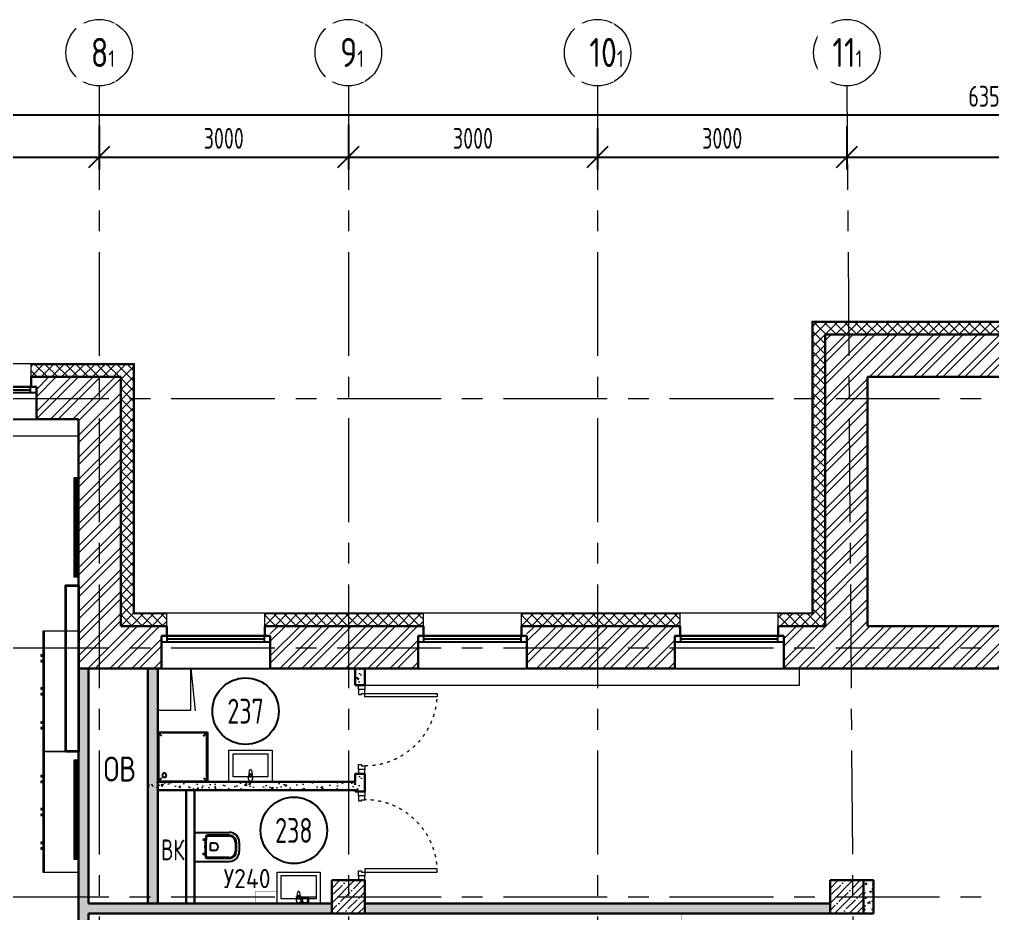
# Model space of a CAD drawing. Header units: millimetres. Extents: x -13407 to 95998, y -2719 to 109387.
# Drawn here: x 13611 to 25324, y 69087 to 79850 of the extents above; entities that cross this region are included whole.
import ezdxf
from ezdxf.enums import TextEntityAlignment as Align

# ---------------------------------------------------------------- set-up
doc = ezdxf.new("R2010")
doc.units = ezdxf.units.MM
doc.linetypes.add('ACAD_ISO03W100', pattern=[30, 12, -18])
doc.linetypes.add('CENTER', pattern=[2, 1.25, -0.25, 0.25, -0.25])
for name, color, linetype, lineweight in [('АР_Двери', 5, 'Continuous', 18), ('АР_Колонны', 5, 'Continuous', 30), ('АР_Колонны Штрих', 250, 'Continuous', 5), ('АР_Маркер экспликации', 239, 'Continuous', 13), ('АР_Навесной фасад', 5, 'Continuous', 5), ('АР_Номер помещения', 1, 'Continuous', 25), ('АР_Оси', 193, 'Continuous', 9), ('АР_Оси размеры', 164, 'Continuous', 9), ('АР_Перегородки газоблок', 165, 'Continuous', 30), ('АР_Перегородки газоблок_Штрих', 165, 'Continuous', 5), ('АР_Подоконники', 163, 'Continuous', 9), ('АР_Помещения_площадь', 19, 'Continuous', 9), ('АР_Сущ Несущая стена', 202, 'Continuous', 30), ('АР_Утеплитель', 250, 'Continuous', 9), ('АР_Штриховка кирпич', 250, 'Continuous', 9), ('ТХ_мебель передв', 250, 'Continuous', 13), ('ТХ_обор_комп принт', 30, 'Continuous', 13), ('ТХ_ОСНОВНОЙ', 103, 'Continuous', 25)]:
    doc.layers.add(name, color=color, linetype=linetype, lineweight=lineweight)
for name, color, linetype in [('АР_новое окно', 160, 'Continuous'), ('АР_Отверстия', 251, 'Continuous'), ('ТХ_дозаторы', 7, 'Continuous'), ('ТХ_обор_бытовое', 14, 'Continuous'), ('ТХ_обор_бытовое_поз', 14, 'Continuous'), ('ТХ_сантехника', 253, 'Continuous')]:
    doc.layers.add(name, color=color, linetype=linetype)
doc.layers.get('ТХ_ОСНОВНОЙ').off()
doc.styles.add('ICOCPEUR', font='isocpeur.ttf')
doc.styles.add('ISOCPEUR', font='isocpeur.ttf', dxfattribs={"width": 0.7})
doc.styles.add('ISOCPEUR_1', font='isocpeur.ttf', dxfattribs={"width": 0.9, "height": 250})
doc.styles.get("Standard").update_dxf_attribs({"font": 'arial.ttf'})
doc.styles.add('ГОСТ 2.304', font='isocpeur.ttf', dxfattribs={"width": 0.7})
doc.dimstyles.new('СПДС', dxfattribs={"dimscale": 100, "dimtxt": 2.5, "dimasz": 2.5, "dimexe": 1.5, "dimexo": 0, "dimgap": 1, "dimtad": 1, "dimdec": 0, "dimrnd": 1, "dimtxsty": 'ГОСТ 2.304', "dimblk": 'OBLIQUE', "dimcen": 2.5, "dimdle": 1.5, "dimadec": 0, "dimazin": 2, "dimtfac": 0.75, "dimtdec": 0, "dimtmove": 1, "dimatfit": 3, "dimfxl": 1, "dimtolj": 1, "dimarcsym": 1})
pattern_1 = [(50, (76865.7, -55313.48), (215.17805, -18.82564), [22.5, -247.5]), (355, (76865.7, -55313.48), (-41.6254, 225.65764), [18, -198]), (100.45144, (76883.63, -55315.05), (173.55265, 206.832), [19.12206, -210.34263]), (46.1842, (76865.7, -55253.48), (320.1724, -49.6558), [33.75, -371.25]), (96.63564, (76892.38, -55257.62), (280.3986, 292.2356), [28.6831, -315.5141]), (351.18416, (76865.7, -55253.5), (280.3986, 292.2356), [27, -297]), (21, (76895.7, -55268.48), (179.07212, -120.78567), [22.5, -247.5]), (326, (76895.7, -55268.48), (72.9946, 217.545), [18, -198]), (71.45144, (76910.62, -55278.55), (252.0667, 96.75935), [19.12206, -210.34263]), (37.5, (76865.7, -55313.48), (3.647957, 99.868156), [0, -195.6, 0, -201, 0, -198.75]), (7.5, (76865.7, -55313.48), (78.92086, 118.32351), [0, -114.6, 0, -191.1, 0, -75.75]), (327.5, (76798.8, -55313.48), (160.14673, -6.76646), [0, -75, 0, -234, 0, -310.5]), (317.5, (76768.8, -55313.48), (174.95585, 30.0315), [0, -97.5, 0, -155.4, 0, -220.5])]
pattern_2 = [(45, (-983959.71, 109113.38), (-132.58252, 132.58252), []), (45, (-983871.32, 109113.38), (-132.58252, 132.58252), [])]

# ---------------------------------------------------------------- blocks, each defined once
blk = doc.blocks.new('*U259')
at = {"color": 253}
for points in [[(-55, -80), (-55, 0), (-115, 0), (-115, -40), (-100, -40), (-100, -80), (-55, -80)], [(0, 0), (0, -80), (-55, -80), (-55, 0), (0, 0)], [(-1070, 0), (-1070, -80), (-1015, -80), (-1015, 0), (-1070, 0)], [(-1015, -80), (-1015, 0), (-955, 0), (-955, -40), (-970, -40), (-970, -80), (-1015, -80)]]:
    blk.add_lwpolyline(points, dxfattribs=at)
blk.add_lwpolyline([(-100, -80), (-100, -950), (-140, -950), (-140, -80)], close=True, dxfattribs=at)
at = {"color": 253, "linetype": 'ACAD_ISO03W100', "ltscale": 3}
blk.add_arc((-100, -80), 870, 180, 270, dxfattribs=at)
blk = doc.blocks.new('*U260')
at = {"color": 253}
for points in [[(0, 0), (0, -80), (55, -80), (55, 0), (0, 0)], [(55, -80), (55, 0), (115, 0), (115, -40), (100, -40), (100, -80), (55, -80)], [(1015, -80), (1015, 0), (955, 0), (955, -40), (970, -40), (970, -80), (1015, -80)], [(1070, 0), (1070, -80), (1015, -80), (1015, 0), (1070, 0)]]:
    blk.add_lwpolyline(points, dxfattribs=at)
blk.add_lwpolyline([(100, -80), (100, -950), (140, -950), (140, -80)], close=True, dxfattribs=at)
at = {"color": 253, "linetype": 'ACAD_ISO03W100', "ltscale": 3}
blk.add_arc((100, -80), 870, 270, 0, dxfattribs=at)
blk = doc.blocks.new('*U178')
at = {"layer": 'АР_новое окно', "color": 253, "lineweight": 20}
for p, q in [((0, 1310), (-70, 1310)), ((0, 0), (-70, 0))]:
    blk.add_line(p, q, dxfattribs=at)
at = {"layer": 'АР_новое окно', "color": 253}
for p, q in [((-70, 1310), (-70, 0)), ((-70, 0), (-70, 1310)), ((0, 1310), (0, 0)), ((0, 1240), (-70, 1240)), ((-35, 1240), (-35, 70)), ((0, 70), (-70, 70))]:
    blk.add_line(p, q, dxfattribs=at)
blk = doc.blocks.new('*U179')
at = {"layer": 'АР_новое окно', "color": 253, "lineweight": 20}
for p, q in [((0, 1310), (-70, 1310)), ((0, 0), (-70, 0))]:
    blk.add_line(p, q, dxfattribs=at)
at = {"layer": 'АР_новое окно', "color": 253}
for p, q in [((-70, 1310), (-70, 0)), ((-70, 0), (-70, 1310)), ((0, 1310), (0, 0)), ((0, 1240), (-70, 1240)), ((-35, 1240), (-35, 70)), ((0, 70), (-70, 70))]:
    blk.add_line(p, q, dxfattribs=at)
blk = doc.blocks.new('*U180')
at = {"layer": 'АР_новое окно', "color": 253, "lineweight": 20}
for p, q in [((0, 1310), (-70, 1310)), ((0, 0), (-70, 0))]:
    blk.add_line(p, q, dxfattribs=at)
at = {"layer": 'АР_новое окно', "color": 253}
for p, q in [((-70, 1310), (-70, 0)), ((-70, 0), (-70, 1310)), ((0, 1310), (0, 0)), ((0, 1240), (-70, 1240)), ((-35, 1240), (-35, 70)), ((0, 70), (-70, 70))]:
    blk.add_line(p, q, dxfattribs=at)
blk = doc.blocks.new('*U181')
at = {"layer": 'АР_новое окно', "color": 253, "lineweight": 20}
for p, q in [((0, 1310), (-70, 1310)), ((0, 0), (-70, 0))]:
    blk.add_line(p, q, dxfattribs=at)
at = {"layer": 'АР_новое окно', "color": 253}
for p, q in [((-70, 1310), (-70, 0)), ((-70, 0), (-70, 1310)), ((0, 1310), (0, 0)), ((0, 1240), (-70, 1240)), ((-35, 1240), (-35, 70)), ((0, 70), (-70, 70))]:
    blk.add_line(p, q, dxfattribs=at)
blk = doc.blocks.new('_Oblique')
at = {"color": 253, "linetype": 'ByBlock', "lineweight": -2}
blk.add_line((-0.5, -0.5), (0.5, 0.5), dxfattribs=at)
blk = doc.blocks.new('*D288')
at = {"layer": 'АР_Оси размеры', "color": 253, "lineweight": -2, "ltscale": 100, "transparency": 16777216}
for p, q in [((11570, 78576), (11570, 78044)), ((14570, 78571), (14570, 78044)), ((11420, 78194), (14720, 78194))]:
    blk.add_line(p, q, dxfattribs=at)
at = {"layer": 'АР_Оси размеры', "color": 253, "lineweight": -2, "ltscale": 100, "transparency": 16777216, "xscale": 250, "yscale": 250, "zscale": 250, "rotation": 180}
blk.add_blockref('_Oblique', (11570, 78194), dxfattribs=at)
at = {"layer": 'АР_Оси размеры', "color": 253, "lineweight": -2, "ltscale": 100, "transparency": 16777216, "xscale": 250, "yscale": 250, "zscale": 250}
blk.add_blockref('_Oblique', (14570, 78194), dxfattribs=at)
at = {"layer": 'АР_Оси размеры', "color": 253, "ltscale": 100, "transparency": 16777216, "insert": (13070, 78419), "char_height": 250, "attachment_point": 5, "style": 'ГОСТ 2.304'}
blk.add_mtext('\\A1;3000', dxfattribs=at)
blk = doc.blocks.new('*D289')
at = {"layer": 'АР_Оси размеры', "color": 253, "lineweight": -2, "ltscale": 100, "transparency": 16777216}
for p, q in [((14570, 78571), (14570, 78044)), ((17570, 78582), (17570, 78044)), ((14420, 78194), (17720, 78194))]:
    blk.add_line(p, q, dxfattribs=at)
at = {"layer": 'АР_Оси размеры', "color": 253, "lineweight": -2, "ltscale": 100, "transparency": 16777216, "xscale": 250, "yscale": 250, "zscale": 250, "rotation": 180}
blk.add_blockref('_Oblique', (14570, 78194), dxfattribs=at)
at = {"layer": 'АР_Оси размеры', "color": 253, "lineweight": -2, "ltscale": 100, "transparency": 16777216, "xscale": 250, "yscale": 250, "zscale": 250}
blk.add_blockref('_Oblique', (17570, 78194), dxfattribs=at)
at = {"layer": 'АР_Оси размеры', "color": 253, "ltscale": 100, "transparency": 16777216, "insert": (16070, 78419), "char_height": 250, "attachment_point": 5, "style": 'ГОСТ 2.304'}
blk.add_mtext('\\A1;3000', dxfattribs=at)
blk = doc.blocks.new('*D290')
at = {"layer": 'АР_Оси размеры', "color": 253, "lineweight": -2, "ltscale": 100, "transparency": 16777216}
for p, q in [((17570, 78582), (17570, 78044)), ((20570, 78536), (20570, 78044)), ((17420, 78194), (20720, 78194))]:
    blk.add_line(p, q, dxfattribs=at)
at = {"layer": 'АР_Оси размеры', "color": 253, "lineweight": -2, "ltscale": 100, "transparency": 16777216, "xscale": 250, "yscale": 250, "zscale": 250, "rotation": 180}
blk.add_blockref('_Oblique', (17570, 78194), dxfattribs=at)
at = {"layer": 'АР_Оси размеры', "color": 253, "lineweight": -2, "ltscale": 100, "transparency": 16777216, "xscale": 250, "yscale": 250, "zscale": 250}
blk.add_blockref('_Oblique', (20570, 78194), dxfattribs=at)
at = {"layer": 'АР_Оси размеры', "color": 253, "ltscale": 100, "transparency": 16777216, "insert": (19070, 78419), "char_height": 250, "attachment_point": 5, "style": 'ГОСТ 2.304'}
blk.add_mtext('\\A1;3000', dxfattribs=at)
blk = doc.blocks.new('*D291')
at = {"layer": 'АР_Оси размеры', "color": 253, "lineweight": -2, "ltscale": 100, "transparency": 16777216}
for p, q in [((20570, 78536), (20570, 78044)), ((23570, 78536), (23570, 78044)), ((20420, 78194), (23720, 78194))]:
    blk.add_line(p, q, dxfattribs=at)
at = {"layer": 'АР_Оси размеры', "color": 253, "lineweight": -2, "ltscale": 100, "transparency": 16777216, "xscale": 250, "yscale": 250, "zscale": 250, "rotation": 180}
blk.add_blockref('_Oblique', (20570, 78194), dxfattribs=at)
at = {"layer": 'АР_Оси размеры', "color": 253, "lineweight": -2, "ltscale": 100, "transparency": 16777216, "xscale": 250, "yscale": 250, "zscale": 250}
blk.add_blockref('_Oblique', (23570, 78194), dxfattribs=at)
at = {"layer": 'АР_Оси размеры', "color": 253, "ltscale": 100, "transparency": 16777216, "insert": (22070, 78419), "char_height": 250, "attachment_point": 5, "style": 'ГОСТ 2.304'}
blk.add_mtext('\\A1;3000', dxfattribs=at)
blk = doc.blocks.new('*D292')
at = {"layer": 'АР_Оси размеры', "color": 253, "lineweight": -2, "ltscale": 100, "transparency": 16777216}
for p, q in [((29570, 78687), (29570, 78044)), ((23570, 78567), (23570, 78044)), ((23420, 78194), (29720, 78194))]:
    blk.add_line(p, q, dxfattribs=at)
at = {"layer": 'АР_Оси размеры', "color": 253, "lineweight": -2, "ltscale": 100, "transparency": 16777216, "xscale": 250, "yscale": 250, "zscale": 250, "rotation": 180}
blk.add_blockref('_Oblique', (23570, 78194), dxfattribs=at)
at = {"layer": 'АР_Оси размеры', "color": 253, "lineweight": -2, "ltscale": 100, "transparency": 16777216, "xscale": 250, "yscale": 250, "zscale": 250}
blk.add_blockref('_Oblique', (29570, 78194), dxfattribs=at)
at = {"layer": 'АР_Оси размеры', "color": 253, "ltscale": 100, "transparency": 16777216, "insert": (26570, 78419), "char_height": 250, "attachment_point": 5, "style": 'ГОСТ 2.304'}
blk.add_mtext('\\A1;6000', dxfattribs=at)
blk = doc.blocks.new('*D299')
at = {"layer": 'АР_Оси размеры', "color": 253, "lineweight": -2, "ltscale": 100, "transparency": 16777216}
for p, q in [((-6430, 78700), (-6430, 78850)), ((57080, 78700), (57080, 78850)), ((-6580, 78700), (57230, 78700))]:
    blk.add_line(p, q, dxfattribs=at)
at = {"layer": 'АР_Оси размеры', "color": 253, "lineweight": -2, "ltscale": 100, "transparency": 16777216, "xscale": 250, "yscale": 250, "zscale": 250, "rotation": 180}
blk.add_blockref('_Oblique', (-6430, 78700), dxfattribs=at)
at = {"layer": 'АР_Оси размеры', "color": 253, "lineweight": -2, "ltscale": 100, "transparency": 16777216, "xscale": 250, "yscale": 250, "zscale": 250}
blk.add_blockref('_Oblique', (57080, 78700), dxfattribs=at)
at = {"layer": 'АР_Оси размеры', "color": 253, "ltscale": 100, "transparency": 16777216, "insert": (25325, 78925), "char_height": 250, "attachment_point": 5, "style": 'ГОСТ 2.304'}
blk.add_mtext('\\A1;63510', dxfattribs=at)
blk = doc.blocks.new('*U388')
at = {"layer": 'АР_Номер помещения', "color": 253}
blk.add_circle((-17005, 585), 400, dxfattribs=at)
at = {"layer": 'АР_Номер помещения', "color": 253, "style": 'ISOCPEUR', "width": 0.7}
blk.add_attdef('НОМЕР_ПОМЕЩЕНИЯ', text='', height=300, dxfattribs=at).set_placement((-17005, 585), align=Align.MIDDLE_CENTER)
at = {"layer": 'АР_Помещения_площадь', "color": 253, "lineweight": 30, "width": 0.7, "flags": 104}
blk.add_attdef('ИМЯ_ПОМЕЩЕНИЯ', text='', height=100, dxfattribs=at).set_placement((158, 1217), align=Align.MIDDLE_CENTER)
blk = doc.blocks.new('*U389')
at = {"layer": 'АР_Номер помещения', "color": 253}
blk.add_circle((-16023, 779), 400, dxfattribs=at)
at = {"layer": 'АР_Номер помещения', "color": 253, "style": 'ISOCPEUR', "width": 0.7}
blk.add_attdef('НОМЕР_ПОМЕЩЕНИЯ', text='', height=300, dxfattribs=at).set_placement((-16023, 779), align=Align.MIDDLE_CENTER)
at = {"layer": 'АР_Помещения_площадь', "color": 253, "lineweight": 30, "width": 0.7, "flags": 104}
blk.add_attdef('ИМЯ_ПОМЕЩЕНИЯ', text='', height=100, dxfattribs=at).set_placement((158, 1217), align=Align.MIDDLE_CENTER)
blk = doc.blocks.new('Из_буфера27431')
at = {"color": 253, "linetype": 'Continuous', "lineweight": 5}
for p, q in [((-139, 11), (-86, 18)), ((-139, 11), (-86, 18)), ((-76, 21), (-34, 25)), ((-76, 21), (-34, 25)), ((-59, 14), (-74, 14)), ((-59, 14), (-74, 14)), ((-59, -14), (-59, 14)), ((-59, -14), (-59, 14)), ((-86, -18), (-139, -11)), ((-86, -18), (-139, -11)), ((-34, -25), (-76, -21)), ((-34, -25), (-76, -21)), ((-74, -14), (-59, -14)), ((-74, -14), (-59, -14))]:
    blk.add_line(p, q, dxfattribs=at)
for points in [[(0, -260), (-380, -260), (-380, 260), (0, 260)], [(-59, -210), (-339, -210), (-339, 210), (-59, 210)], [(-59, -210), (-339, -210), (-339, 210), (-59, 210)]]:
    blk.add_lwpolyline(points, close=True, dxfattribs=at)
for centre, radius, start, end in [((-137, 0), 11.2, 97.1389, 262.8611), ((-137, 0), 11.2, 97.1389, 262.8611), ((-74, 0), 21.1, 122.771, 237.229), ((-74, 0), 21.1, 122.771, 237.229), ((-74, 0), 13.6, 90, 270), ((-74, 0), 13.6, 90, 270), ((-74, 0), 21.1, 95.1696, 122.771), ((-74, 0), 21.1, 95.1696, 122.771), ((-34, 0), 25, 270, 90), ((-34, 0), 25, 270, 90), ((-74, 0), 21.1, 237.229, 264.8304), ((-74, 0), 21.1, 237.229, 264.8304)]:
    blk.add_arc(centre, radius, start, end, dxfattribs=at)
blk = doc.blocks.new('унитаз поликлиники')
at = {"color": 253}
for p, q in [((0, 175), (0, -175)), ((0, 175), (420, 175)), ((420, 139), (150, 139)), ((420, 129), (157, 129)), ((126, 87), (100, 87)), ((112, 73), (112, 100)), ((192, -34), (192, 34)), ((242, 44), (202, 44)), ((494, 57), (494, -57)), ((504, 55), (504, -55)), ((540, 55), (540, -55)), ((126, -87), (99, -86)), ((112, -73), (112, -100)), ((242, -44), (202, -44)), ((0, -175), (420, -175)), ((420, -139), (148, -139)), ((420, -129), (155, -129))]:
    blk.add_line(p, q, dxfattribs=at)
for centre, radius, start, end in [((420, 55), 120, 0, 90), ((420, 55), 83.5, 359.8619, 90.3335), ((420, 55), 74, 0, 90), ((242, 0), 43.7, 270, 90), ((420, -55), 120, 270, 0), ((420, -55), 84, 270, 0), ((420, -55), 74, 270, 358.4018)]:
    blk.add_arc(centre, radius, start, end, dxfattribs=at)
at = {"color": 253, "extrusion": (0, 0, -1)}
for centre, major_axis, ratio, start_param, end_param in [((1158, 0), (-731, -726), 0.993775, 0.659849, 0.910919), ((984, 0), (-23, -941), 0.89728, 1.422258, 1.677847), ((150, 127), (-5.6, -10.5), 0.821373, 1.269211, 2.570669), ((154, 120), (-5.61, -7.72), 0.798093, 1.232924, 2.686723), ((112, 87), (3.55, 3.55), 1, 5.504025, 11.78721), ((202, -33), (4.12, -9.49), 0.964797, 0.42926, 1.943413), ((148, -127), (5.4, -10.4), 0.836443, 0.56114, 1.877577), ((155, -117), (5.3, -10.4), 0.842984, 0.549902, 1.8819)]:
    blk.add_ellipse(centre, major_axis=major_axis, ratio=ratio, start_param=start_param, end_param=end_param, dxfattribs=at)
at = {"color": 253}
for centre, major_axis, ratio, start_param, end_param in [((202, 33), (4.12, 9.49), 0.964797, 0.42926, 1.943413), ((112, -87), (3.54, -3.55), 1, 5.504025, 11.78721)]:
    blk.add_ellipse(centre, major_axis=major_axis, ratio=ratio, start_param=start_param, end_param=end_param, dxfattribs=at)
blk = doc.blocks.new('Из_буфера30949')
at = {"color": 253}
for p, q in [((-600, 0), (-600, 600)), ((-600, 600), (0, 600)), ((-590, 590), (-590, 10)), ((-10, 590), (-590, 590)), ((-10, 10), (-10, 590)), ((0, 600), (0, 0)), ((0, 0), (-600, 0)), ((-590, 10), (-10, 10))]:
    blk.add_line(p, q, dxfattribs=at)
for start, end in [(90, 270), (270, 90)]:
    blk.add_arc((-80, 80), 25, start, end, dxfattribs=at)
for points, knots in [([(-550, 550), (-553, 554), (-559, 559), (-565, 565), (-569, 569), (-572, 572), (-575, 575), (-578, 578), (-580, 580), (-582, 582), (-585, 585), (-587, 587), (-589, 589), (-590, 590), (-590, 590)], [0, 0, 0, 0, 0.166667, 0.25, 0.333333, 0.375, 0.416667, 0.5, 0.541667, 0.583333, 0.666667, 0.75, 0.833333, 1, 1, 1, 1]), ([(-50, 550), (-46, 553), (-41, 559), (-35, 565), (-31, 569), (-28, 572), (-25, 575), (-22, 578), (-20, 580), (-18, 582), (-15, 585), (-13, 587), (-11, 589), (-10, 590), (-10, 590)], [0, 0, 0, 0, 0.166667, 0.25, 0.333333, 0.375, 0.416667, 0.5, 0.541667, 0.583333, 0.666667, 0.75, 0.833333, 1, 1, 1, 1]), ([(-550, 50), (-554, 47), (-559, 41), (-565, 35), (-569, 31), (-572, 28), (-575, 25), (-578, 22), (-580, 20), (-582, 18), (-585, 15), (-587, 13), (-589, 11), (-590, 10), (-590, 10)], [0, 0, 0, 0, 0.166667, 0.25, 0.333333, 0.375, 0.416667, 0.5, 0.541667, 0.583333, 0.666667, 0.75, 0.833333, 1, 1, 1, 1]), ([(-10, 10), (-10, 10), (-11, 11), (-13, 13), (-15, 15), (-18, 18), (-20, 20), (-22, 22), (-25, 25), (-28, 28), (-31, 31), (-35, 35), (-41, 41), (-47, 46), (-50, 50)], [-1, -1, -1, -1, -0.833333, -0.75, -0.666667, -0.583333, -0.541667, -0.5, -0.416667, -0.375, -0.333333, -0.25, -0.166667, 0, 0, 0, 0])]:
    blk.add_open_spline(points, degree=3, knots=knots, dxfattribs=at)
blk = doc.blocks.new('A$C3da1b1ea')
at = {"color": 253, "lineweight": 0}
blk.add_lwpolyline([(0, 0), (50, 0), (50, -1200), (0, -1200), (0, 0)], dxfattribs=at)
blk = doc.blocks.new('У226')
at = {"color": 253, "ltscale": 0.1, "const_width": 2}
blk.add_lwpolyline([(291837, -218417), (292137, -218417), (292137, -218817), (291837, -218817)], close=True, dxfattribs=at)
blk = doc.blocks.new('Шкаф для ПУИ 500х400')
at = {"color": 253}
blk.add_line((400, 0), (450, -510), dxfattribs=at)
blk.add_lwpolyline([(400, -500), (400, 0), (0, 0), (0, -500)], close=True, dxfattribs=at)
blk = doc.blocks.new('У240')
at = {"layer": 'ТХ_обор_бытовое', "color": 253, "lineweight": 0, "ltscale": 100, "transparency": 33554687, "const_width": 2}
blk.add_lwpolyline([(259065, 2932), (259065, 3192), (259215, 3192), (259215, 2932)], close=True, dxfattribs=at)
blk = doc.blocks.new('тумба под доской')
at = {"color": 253}
for points in [[(-1451, -426), (0, -426), (0, 0), (-1451, 0)], [(-1165, -453), (-1149, -453), (-1149, -426), (-1165, -426)], [(-1096, -453), (-1080, -453), (-1080, -426), (-1096, -426)], [(-768, -453), (-752, -453), (-752, -426), (-768, -426)], [(-699, -453), (-683, -453), (-683, -426), (-699, -426)], [(-360, -453), (-344, -453), (-344, -426), (-360, -426)], [(-291, -453), (-275, -453), (-275, -426), (-291, -426)]]:
    blk.add_lwpolyline(points, close=True, dxfattribs=at)
blk.add_lwpolyline([(-1451, -410), (0, -410)], dxfattribs=at)
blk = doc.blocks.new('A$C500e89c7')
at = {"color": 253, "ltscale": 100}
blk.add_circle((-37, 37), 35.3, dxfattribs=at)
at = {"layer": 'ТХ_дозаторы', "color": 253, "ltscale": 100}
blk.add_lwpolyline([(-73, 75), (0, 75), (0, 0), (-73, 0)], close=True, dxfattribs=at)

msp = doc.modelspace()

# ---------------------------------------------------------------- hatches: boundary and pattern name
at = {"layer": 'АР_Колонны Штрих', "ltscale": 100}
h = msp.add_hatch(dxfattribs=at)
h.set_pattern_fill('ANSI35', color=253, scale=500)
h.set_pattern_definition([(45, (-939682.16, 109358.67), (-88.388348, 88.388348), []), (45, (-939593.77, 109358.67), (-88.388348, 88.388348), [156.25, -31.25, 0, -31.25])])
h.paths.add_polyline_path([(17769.9, 69487.2), (17369.9, 69487.2), (17369.9, 69087.2), (17769.9, 69087.2)])
h = msp.add_hatch(dxfattribs=at)
h.set_pattern_fill('ANSI35', color=253, scale=500)
h.set_pattern_definition([(45, (-933682.16, 109358.67), (-88.388348, 88.388348), []), (45, (-933593.77, 109358.67), (-88.388348, 88.388348), [156.25, -31.25, 0, -31.25])])
h.paths.add_polyline_path([(23769.9, 69487.2), (23369.9, 69487.2), (23369.9, 69087.2), (23769.9, 69087.2)])
at = {"layer": 'АР_Перегородки газоблок_Штрих', "ltscale": 100}
h = msp.add_hatch(dxfattribs=at)
h.set_pattern_fill('AR-CONC', color=253, scale=30)
h.set_pattern_definition(pattern_1)
h.paths.add_polyline_path([(15274.9, 72037.2), (15154.9, 72037.2), (15154.9, 70672.2), (14439.9, 70672.2), (14439.9, 72037.2), (14319.9, 72037.2), (14319.9, 63207.2), (12769.9, 63207.2), (12769.9, 63087.2), (17369.9, 63087.4), (17369.9, 63207.4), (14439.9, 63207.2), (14439.9, 66015), (15919.9, 66015), (15919.9, 66015), (19619.9, 66015), (19619.9, 66015), (23769.9, 66015), (23769.9, 66134.7), (21838.7, 66134.7), (21838.8, 66706.8), (21718.8, 66706.8), (21718.7, 66134.8), (19739.9, 66135), (19739.9, 66706.8), (19619.9, 66706.8), (19619.9, 66135), (18598.4, 66135), (18598.4, 66706.8), (18614.9, 66706.8), (18718.4, 66706.8), (18718.4, 66135), (18614.9, 66135), (17369.9, 66135), (17369.9, 66706.8), (17369.9, 66135), (15799.9, 66135), (15799.9, 66706.8), (15799.9, 66706.8), (15799.9, 66135), (15919.9, 66135), (15919.9, 66706.8), (15799.9, 66706.8), (15799.9, 66135), (15274.9, 66135), (15274.9, 66706.8), (15274.9, 66706.8), (15274.9, 66135), (14439.9, 66135), (14439.9, 66706.8), (23770, 66706.6), (23769.9, 66134.7), (23769.9, 66134.7), (23769.9, 66826.8), (23047.6, 66826.6), (19739.9, 66826.8), (19739.9, 68276.8), (19619.9, 68276.8), (19619.9, 66826.8), (14439.9, 66826.8), (14439.9, 69087.2), (17369.9, 69087.2), (17369.9, 69207.2), (14439.9, 69207.2), (14439.9, 70672.2), (15154.9, 70672.2), (15154.9, 69207.2), (15274.9, 69207.2)])
h = msp.add_hatch(dxfattribs=at)
h.set_pattern_fill('AR-CONC', color=253, scale=30)
h.set_pattern_definition(pattern_1)
h.paths.add_polyline_path([(17769.9, 72037.2), (17649.9, 72037.2), (17649.9, 71837.2), (17769.9, 71837.2)])
h = msp.add_hatch(dxfattribs=at)
h.set_pattern_fill('AR-CONC', color=253, scale=30)
h.set_pattern_definition(pattern_1)
h.paths.add_polyline_path([(17649.9, 70557.2), (17769.9, 70557.2), (17769.9, 70767.2), (17649.9, 70767.2), (17649.9, 70557.2)])
h = msp.add_hatch(dxfattribs=at)
h.set_pattern_fill('AR-CONC', color=253, scale=30)
h.set_pattern_definition(pattern_1)
h.paths.add_polyline_path([(15154.9, 70672.3), (15154.9, 70572.4), (17649.9, 70572.5), (17649.9, 70672.5)])
h = msp.add_hatch(dxfattribs=at)
h.set_pattern_fill('AR-CONC', color=253, scale=30)
h.set_pattern_definition(pattern_1)
h.paths.add_polyline_path([(23889.9, 69287.2), (23769.9, 69287.2), (23769.9, 69087.2), (23889.9, 69087.2)])
h.paths.add_polyline_path([(23889.9, 69487.2), (23769.9, 69487.2), (23769.9, 69287.2), (23889.9, 69287.2)])
h = msp.add_hatch(dxfattribs=at)
h.set_pattern_fill('AR-CONC', color=253, scale=30)
h.set_pattern_definition(pattern_1)
h.paths.add_polyline_path([(23369.9, 69207.2), (17769.9, 69207.2), (17769.9, 69087.2), (23369.9, 69087.2)])
at = {"layer": 'АР_Утеплитель', "ltscale": 100}
h = msp.add_hatch(dxfattribs=at)
h.set_pattern_fill('ANSI37', color=253, scale=700)
h.set_pattern_definition([(45, (-949310.03, 111949.34), (-61.871843, 61.871843), []), (135, (-949310.03, 111949.34), (-61.871843, -61.871843), [])])
h.paths.add_polyline_path([(29059.9, 76057.2), (23309.9, 76057.2), (23309.9, 72547.2), (22744.9, 72547.2), (22744.9, 72697.2), (23159.9, 72697.2), (23159.9, 76207.2), (29059.9, 76207.2)])
h = msp.add_hatch(dxfattribs=at)
h.set_pattern_fill('ANSI37', color=253, scale=700)
h.set_pattern_definition([(45, (-962985.03, 108439.34), (-61.871843, 61.871843), []), (135, (-962985.03, 108439.34), (-61.871843, -61.871843), [])])
h.paths.add_polyline_path([(15384.9, 72547.2), (14829.9, 72547.2), (14829.9, 75547.2), (13749.9, 75547.2), (13749.9, 75697.2), (14979.9, 75697.2), (14979.9, 72697.2), (15384.9, 72697.2)])
h = msp.add_hatch(dxfattribs=at)
h.set_pattern_fill('ANSI37', color=253, scale=700)
h.set_pattern_definition([(45, (-959895.03, 108439.34), (-61.871843, 61.871843), []), (135, (-959895.03, 108439.34), (-61.871843, -61.871843), [])])
h.paths.add_polyline_path([(18474.9, 72547.2), (16564.9, 72547.2), (16564.9, 72697.2), (18474.9, 72697.2)])
h = msp.add_hatch(dxfattribs=at)
h.set_pattern_fill('ANSI37', color=253, scale=700)
h.set_pattern_definition([(45, (-956805.03, 108439.34), (-61.871843, 61.871843), []), (135, (-956805.03, 108439.34), (-61.871843, -61.871843), [])])
h.paths.add_polyline_path([(21564.9, 72547.2), (19654.9, 72547.2), (19654.9, 72697.2), (21564.9, 72697.2)])
at = {"layer": 'АР_Штриховка кирпич', "ltscale": 100}
h = msp.add_hatch(dxfattribs=at)
h.set_pattern_fill('ANSI32', color=253, scale=500)
h.set_pattern_definition([(45, (-951809.71, 109113.38), (-132.58252, 132.58252), []), (45, (-951721.32, 109113.38), (-132.58252, 132.58252), [])])
h.paths.add_polyline_path([(28994.9, 76057.2), (23309.9, 76057.2), (23309.9, 72547.2), (22809.9, 72547.2), (22809.9, 72037.2), (28409.9, 72037.2), (28409.9, 72547.2), (23819.9, 72547.2), (23819.9, 75547.2), (28994.9, 75547.2)])
h = msp.add_hatch(dxfattribs=at)
h.set_pattern_fill('ANSI32', color=253, scale=500)
h.set_pattern_definition(pattern_2)
h.paths.add_polyline_path([(14829.9, 75547.2), (14829.9, 75026.1), (14829.9, 72547.2), (14319.9, 72547.2), (14319.9, 75037.2), (13814.9, 75037.2), (13814.9, 75547.2)])
h = msp.add_hatch(dxfattribs=at)
h.set_pattern_fill('ANSI32', color=253, scale=500)
h.set_pattern_definition(pattern_2)
h.paths.add_polyline_path([(15319.9, 72547.2), (14829.9, 72547.2), (14319.9, 72547.2), (14319.9, 72037.2), (15319.9, 72037.2)])
h = msp.add_hatch(dxfattribs=at)
h.set_pattern_fill('ANSI32', color=253, scale=500)
h.set_pattern_definition([(45, (-981649.71, 109113.38), (-132.58252, 132.58252), []), (45, (-981561.32, 109113.38), (-132.58252, 132.58252), [])])
h.paths.add_polyline_path([(18409.9, 72547.2), (16629.9, 72547.2), (16629.9, 72037.2), (18409.9, 72037.2)])
h = msp.add_hatch(dxfattribs=at)
h.set_pattern_fill('ANSI32', color=253, scale=500)
h.set_pattern_definition([(45, (-978559.71, 109113.38), (-132.58252, 132.58252), []), (45, (-978471.32, 109113.38), (-132.58252, 132.58252), [])])
h.paths.add_polyline_path([(21499.9, 72547.2), (19719.9, 72547.2), (19719.9, 72037.2), (21499.9, 72037.2)])

# ---------------------------------------------------------------- linework, layer by layer
at = {"layer": 'АР_Колонны', "color": 253, "ltscale": 100}
for points in [[(17369.9, 69487.2), (17769.9, 69487.2), (17769.9, 69087.2), (17369.9, 69087.2)], [(23369.9, 69487.2), (23769.9, 69487.2), (23769.9, 69087.2), (23369.9, 69087.2)]]:
    msp.add_lwpolyline(points, close=True, dxfattribs=at)
at = {"layer": 'АР_Навесной фасад', "color": 253, "ltscale": 100}
for p, q in [((23149.9, 76217.2), (23149.9, 72707.2)), ((23159.9, 76207.2), (23159.9, 72697.2)), ((5149.9, 75707.2), (14989.9, 75707.2)), ((13749.9, 75697.2), (14979.9, 75697.2)), ((14979.9, 75697.2), (14979.9, 72697.2)), ((14989.9, 75707.2), (14989.9, 72707.2)), ((14979.9, 72697.2), (15384.9, 72697.2)), ((14989.9, 72707.2), (23149.9, 72707.2)), ((16564.9, 72697.2), (18474.9, 72697.2)), ((19654.9, 72697.2), (21564.9, 72697.2)), ((22744.9, 72697.2), (23159.9, 72697.2))]:
    msp.add_line(p, q, dxfattribs=at)
for points in [[(23149.9, 76217.2), (31489.9, 76217.2)], [(23159.9, 76207.2), (29059.9, 76207.2)], [(13749.9, 75547.2), (13749.9, 75707.2)], [(15384.9, 72547.2), (15384.9, 72707.2)], [(16564.9, 72547.2), (16564.9, 72707.2)], [(18474.9, 72547.2), (18474.9, 72707.2)], [(19654.9, 72547.2), (19654.9, 72707.2)], [(21564.9, 72547.2), (21564.9, 72707.2)], [(22744.9, 72547.2), (22744.9, 72707.2)]]:
    msp.add_lwpolyline(points, dxfattribs=at)
at = {"layer": 'АР_новое окно', "color": 253}
for p, q in [((12504.9, 75037.2), (13814.9, 75037.2)), ((15319.9, 72037.2), (16629.9, 72037.2)), ((18409.9, 72037.2), (19719.9, 72037.2)), ((21499.9, 72037.2), (22809.9, 72037.2))]:
    msp.add_line(p, q, dxfattribs=at)
at = {"layer": 'АР_Оси', "color": 253, "linetype": 'CENTER', "ltscale": 1000}
for p, q in [((14569.9, 79049.7), (14569.9, 23317.3)), ((17569.9, 79049.7), (17569.9, 23317.3)), ((20569.9, 79049.7), (20569.9, 23317.3)), ((23569.9, 79049.7), (23969.9, 23317.3)), ((-12563.8, 75287.2), (70614.6, 75287.2)), ((-12563.8, 72287.2), (70614.6, 72287.2)), ((-12563.8, 69287.2), (70614.6, 69287.2)), ((-12563.8, 69287.2), (70614.6, 69287.2))]:
    msp.add_line(p, q, dxfattribs=at)
at = {"layer": 'АР_Оси', "color": 253, "ltscale": 0.5}
for centre in [(14569.9, 79449.7), (17569.9, 79449.7), (20569.9, 79449.7), (23569.9, 79449.7)]:
    msp.add_circle(centre, 400, dxfattribs=at)
at = {"layer": 'АР_Перегородки газоблок', "color": 253, "ltscale": 100}
for p, q in [((14439.9, 70672.2), (14439.9, 69207.2)), ((23769.9, 69087.2), (23889.9, 69087.2))]:
    msp.add_line(p, q, dxfattribs=at)
for points in [[(14319.9, 63207.2), (14319.9, 72037.2)], [(14439.9, 72037.2), (14439.9, 70672.2)], [(15154.9, 69207.2), (15154.9, 72037.2)], [(15274.9, 72037.2), (15274.9, 69207.2)], [(17649.9, 71837.2), (17649.9, 72037.2)], [(17769.9, 72037.2), (17769.9, 71837.2)], [(17769.9, 71837.2), (17649.9, 71837.2)], [(15154.9, 70672.2), (15154.9, 71018.6)], [(17769.9, 70767.2), (17649.9, 70767.2)], [(17650, 70672.2), (17650, 70767.2)], [(17769.9, 70767.2), (17769.9, 70557.2)], [(15274.9, 70672.2), (17649.9, 70672.2)], [(17649.9, 70572.2), (15274.9, 70572.2)], [(15617, 69207.2), (15617, 70572.2)], [(15717, 70572.2), (15717, 69207.2)], [(17649.9, 70557.2), (17649.9, 70572.2)], [(17769.9, 70557.2), (17649.9, 70557.2)], [(23769.9, 69487.2), (23889.9, 69487.2), (23889.9, 69087.2)], [(23769.9, 69087.2), (23769.9, 69487.2)], [(14439.9, 69207.2), (17369.9, 69207.2)], [(17769.9, 69207.2), (23369.9, 69207.2)], [(14439.9, 69087.2), (14439.9, 66826.8)], [(17369.9, 69087.2), (14439.9, 69087.2)], [(23369.9, 69087.2), (17769.9, 69087.2)]]:
    msp.add_lwpolyline(points, dxfattribs=at)
at = {"layer": 'АР_Подоконники', "color": 253, "ltscale": 100}
for p, q in [((5819.9, 74837.2), (14319.9, 74837.2)), ((22999, 71837.2), (22999, 72037.2)), ((17769.9, 71837.2), (22999, 71837.2))]:
    msp.add_line(p, q, dxfattribs=at)
at = {"layer": 'АР_Сущ Несущая стена', "color": 253, "ltscale": 100}
for p, q in [((23309.9, 76057.2), (29059.9, 76057.2)), ((23309.9, 76057.2), (23309.9, 72547.2)), ((13749.9, 75547.2), (14829.9, 75547.2)), ((13749.9, 75428.3), (13749.9, 75547.2)), ((14829.9, 75547.2), (14829.9, 72547.2)), ((23819.9, 75547.2), (28994.9, 75547.2)), ((23819.9, 75547.2), (23819.9, 72547.2)), ((13749.9, 75428.3), (13814.9, 75428.3)), ((13814.9, 75428.3), (13814.9, 75037.2)), ((13814.9, 75037.2), (14319.9, 75037.2)), ((14319.9, 75037.2), (14319.9, 72037.2)), ((14829.9, 72547.2), (15384.9, 72547.2)), ((15384.9, 72428.3), (15384.9, 72547.2)), ((16564.9, 72547.2), (18474.9, 72547.2)), ((16564.9, 72428.3), (16564.9, 72547.2)), ((18474.9, 72428.3), (18474.9, 72547.2)), ((19654.9, 72547.2), (21564.9, 72547.2)), ((19654.9, 72428.3), (19654.9, 72547.2)), ((21564.9, 72428.3), (21564.9, 72547.2)), ((22744.9, 72547.2), (23309.9, 72547.2)), ((22744.9, 72428.3), (22744.9, 72547.2)), ((23819.9, 72547.2), (28409.9, 72547.2)), ((15319.9, 72428.3), (15319.9, 72037.2)), ((15319.9, 72428.3), (15384.9, 72428.3)), ((16564.9, 72428.3), (16629.9, 72428.3)), ((16629.9, 72428.3), (16629.9, 72037.2)), ((18409.9, 72428.3), (18409.9, 72037.2)), ((18409.9, 72428.3), (18474.9, 72428.3)), ((19654.9, 72428.3), (19719.9, 72428.3)), ((19719.9, 72428.3), (19719.9, 72037.2)), ((21499.9, 72428.3), (21499.9, 72037.2)), ((21499.9, 72428.3), (21564.9, 72428.3)), ((22744.9, 72428.3), (22809.9, 72428.3)), ((22809.9, 72428.3), (22809.9, 72037.2)), ((14319.9, 72037.2), (15319.9, 72037.2)), ((16629.9, 72037.2), (18409.9, 72037.2)), ((19719.9, 72037.2), (21499.9, 72037.2)), ((22809.9, 72037.2), (28409.9, 72037.2))]:
    msp.add_line(p, q, dxfattribs=at)
at = {"layer": 'АР_Сущ Несущая стена', "color": 253, "lineweight": 15, "ltscale": 100}
for p, q in [((12504.9, 75428.3), (13814.9, 75428.3)), ((15319.9, 72428.3), (16629.9, 72428.3)), ((18409.9, 72428.3), (19719.9, 72428.3)), ((21499.9, 72428.3), (22809.9, 72428.3))]:
    msp.add_line(p, q, dxfattribs=at)
at = {"layer": 'ТХ_мебель передв', "color": 253, "ltscale": 100}
msp.add_line((14319.9, 71035.9), (14319.9, 70935.9), dxfattribs=at)
at = {"layer": 'ТХ_мебель передв', "color": 253, "const_width": 50}
for points in [[(14294.9, 73135.9), (14294.9, 74335.9)], [(14294.9, 69735.9), (14294.9, 70935.9)]]:
    msp.add_lwpolyline(points, dxfattribs=at)
at = {"layer": 'ТХ_мебель передв', "color": 253, "lineweight": 5}
msp.add_lwpolyline([(14169.9, 71035.9), (14169.9, 73035.9), (14319.9, 73035.9), (14319.9, 71035.9)], close=True, dxfattribs=at)
at = {"layer": 'ТХ_обор_комп принт', "color": 253, "lineweight": 35}
msp.add_lwpolyline([(14319.9, 73035.9), (14319.9, 71035.9), (14170.4, 71035.9), (14169.5, 73035.9)], close=True, dxfattribs=at)

# ---------------------------------------------------------------- block references
at = {"layer": 'АР_Двери', "color": 253, "rotation": 90.00000000000001}
for name, p in [('*U259', (17689.9, 71837.2)), ('*U260', (17689.9, 69487.2))]:
    msp.add_blockref(name, p, dxfattribs=at)
at = {"layer": 'АР_Маркер экспликации', "color": 253}
ref = msp.add_blockref('*U388', (33337.5, 70938.2), dxfattribs=at)
ref.add_attrib('НОМЕР_ПОМЕЩЕНИЯ', '237', dxfattribs={"layer": 'АР_Номер помещения', "color": 253, "height": 300, "style": 'ISOCPEUR', "width": 0.7}).set_placement((16332.4, 71522.9), align=Align.MIDDLE_CENTER)
ref = msp.add_blockref('*U389', (32936.7, 69309.3), dxfattribs=at)
ref.add_attrib('НОМЕР_ПОМЕЩЕНИЯ', '238', dxfattribs={"layer": 'АР_Номер помещения', "color": 253, "height": 300, "style": 'ISOCPEUR', "width": 0.7}).set_placement((16913.4, 70088), align=Align.MIDDLE_CENTER)
at = {"layer": 'АР_новое окно', "color": 253, "xscale": -1, "rotation": 90}
for name, p in [('*U181', (13814.9, 75358.3)), ('*U180', (16629.9, 72358.3)), ('*U179', (19719.9, 72358.3)), ('*U178', (22809.9, 72358.3))]:
    msp.add_blockref(name, p, dxfattribs=at)
at = {"layer": 'ТХ_дозаторы', "color": 253, "ltscale": 100}
msp.add_blockref('A$C500e89c7', (17085.5, 69210.7), dxfattribs=at)
at = {"layer": 'ТХ_мебель передв', "color": 253, "lineweight": 0, "rotation": 180}
for p in [(14319.9, 73135.9), (14319.9, 69735.9)]:
    msp.add_blockref('A$C3da1b1ea', p, dxfattribs=at)
at = {"layer": 'ТХ_мебель передв', "color": 253, "rotation": 270}
for name, p in [('тумба под доской', (14319.9, 71035.9)), ('тумба под доской', (14319.9, 69585.3)), ('У226', (235469.1, 362809.3))]:
    msp.add_blockref(name, p, dxfattribs=at)
at = {"layer": 'ТХ_мебель передв', "color": 253}
msp.add_blockref('Шкаф для ПУИ 500х400', (15274.9, 72037.2), dxfattribs=at)
at = {"layer": 'ТХ_ОСНОВНОЙ', "color": 253, "rotation": 269.9999999999615}
for p in [(13520.4, 328422.1), (18643.4, 328152.2)]:
    msp.add_blockref('У240', p, dxfattribs=at)
at = {"layer": 'ТХ_сантехника', "color": 253, "ltscale": 75, "rotation": 270}
msp.add_blockref('Из_буфера30949', (15274.9, 70672.2), dxfattribs=at)
msp.add_blockref('Из_буфера30949', (15274.9, 70672.2), dxfattribs=at)
at = {"layer": 'ТХ_сантехника', "color": 253, "ltscale": 100, "rotation": 270}
for p in [(16392.2, 70672.2), (16392.2, 70672.2), (16971.9, 69207.2), (16971.9, 69207.2)]:
    msp.add_blockref('Из_буфера27431', p, dxfattribs=at)
at = {"layer": 'ТХ_сантехника', "color": 253}
msp.add_blockref('унитаз поликлиники', (15717, 69889.7), dxfattribs=at)
msp.add_blockref('унитаз поликлиники', (15717, 69889.7), dxfattribs=at)

# ---------------------------------------------------------------- texts
at = {"layer": 'АР_Отверстия', "color": 253, "ltscale": 100, "attachment_point": 5, "line_spacing_factor": 0.7, "style": 'ICOCPEUR'}
for s, insert, char_height in [('\\A1;{\\W0.8;ОВ}', (14818.2, 70826.1), 300), ('\\A1;{\\W0.7;ВК}', (15456.3, 69853.4), 250)]:
    msp.add_mtext(s, dxfattribs=dict(at, insert=insert, char_height=char_height))
at = {"layer": 'ТХ_обор_бытовое_поз', "color": 253, "style": 'ISOCPEUR_1', "width": 0.9}
msp.add_text('У240', height=230, dxfattribs=at).set_placement((16069.2, 69393, -0.6))

# ---------------------------------------------------------------- dimensions: what is measured, and where the dimension line sits
at = {"layer": 'АР_Оси размеры', "color": 253, "ltscale": 100}
for base, p1, p2, picture, middle in [((29569.9, 78194.3), (23569.9, 78567.1), (29569.9, 78686.6), '*D292', (26569.9, 78419.3)), ((14569.9, 78194.3), (11569.9, 78576.3), (14569.9, 78570.6), '*D288', (13069.9, 78419.3)), ((17569.9, 78194.3), (14569.9, 78570.6), (17569.9, 78582.2), '*D289', (16069.9, 78419.3)), ((20569.9, 78194.3), (17569.9, 78582.2), (20569.9, 78535.9), '*D290', (19069.9, 78419.3)), ((23569.9, 78194.3), (20569.9, 78535.9), (23569.9, 78536), '*D291', (22069.9, 78419.3))]:
    dim = msp.add_linear_dim(base=base, p1=p1, p2=p2, dimstyle='СПДС', override={"dimclrd": 253, "dimclre": 253, "dimclrt": 253}, dxfattribs=at)
    dim.commit()
    dim.dimension.update_dxf_attribs({"geometry": picture, "text_midpoint": middle})

# ---------------------------------------------------------------- next in the draw order: texts
at = {"layer": 'АР_Оси', "color": 253, "char_height": 350, "width": 123.867, "attachment_point": 1, "line_spacing_factor": 1.149209, "style": 'ГОСТ 2.304', "bg_fill": 2}
for s, insert in [('{\\W0.8;8\\H0.57143x;1}', (14470.1, 79627.4)), ('{\\W0.8;9\\H0.57143x;1}', (17470.1, 79627.4)), ('{\\W0.8;10\\H0.57143x;1}', (20470.1, 79627.4)), ('{\\W0.8;11\\H0.57143x;1}', (23395.8, 79627.4))]:
    msp.add_mtext(s, dxfattribs=dict(at, insert=insert))

# ---------------------------------------------------------------- next in the draw order: dimensions: what is measured, and where the dimension line sits
at = {"layer": 'АР_Оси размеры', "color": 253, "ltscale": 100}
dim = msp.add_linear_dim(base=(57079.9, 78699.7), p1=(-6430.1, 78699.7), p2=(57079.9, 78699.7), dimstyle='СПДС', override={"dimclrd": 253, "dimclre": 253, "dimclrt": 253}, dxfattribs=at)
dim.commit()
dim.dimension.update_dxf_attribs({"geometry": '*D299', "text_midpoint": (25324.9, 78924.7)})

doc.saveas('drawing.dxf')
